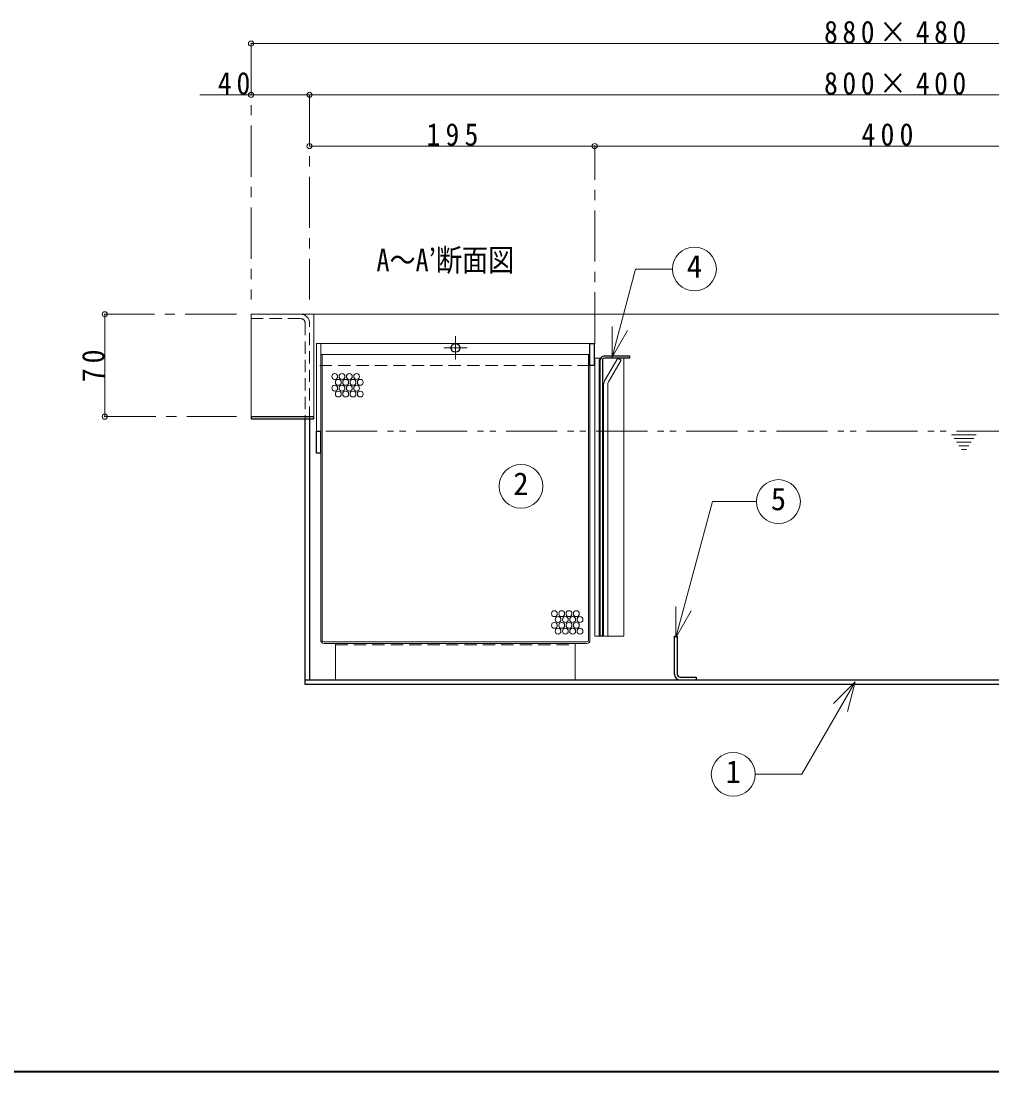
# Model space of a CAD drawing. Units: millimetres at full size, sheet at 1:7. Extents: x -1487 to 1348, y -983 to 984.
# Drawn here: x -777 to -113, y -983 to -265 of the extents above; entities that cross this region are included whole.
import ezdxf
from ezdxf.enums import TextEntityAlignment as Align

# ---------------------------------------------------------------- set-up
doc = ezdxf.new("R2010")
doc.units = ezdxf.units.MM
doc.header["$LTSCALE"] = 7
doc.header["$PDMODE"] = 32
doc.header["$PDSIZE"] = 3.5
for name, pattern in [('CHAIN1', [8, 5, -1, 1, -1]), ('DASHED1', [1.8, 1.2, -0.6]), ('DOUBLE_CHAIN1', [8.8, 5, -1, 0.6, -0.6, 0.6, -1])]:
    doc.linetypes.add(name, pattern=pattern)
doc.layers.add('0-A', color=4, linetype='Continuous', lineweight=9)
doc.styles.add('ＭＳ ゴシック', font='')
doc.styles.get('ＭＳ ゴシック').set_extended_font_data('MS Gothic')

msp = doc.modelspace()

# ---------------------------------------------------------------- linework, layer by layer
at = {"layer": '0-A', "linetype": 'CHAIN1'}
for p, q in [((-619.857, -280.487), (-619.857, -455.487)), ((-579.857, -315.487), (-579.857, -455.487)), ((-384.857, -485.487), (-384.857, -350.487)), ((-629.857, -465.487), (-719.857, -465.487)), ((-480.107, -480.487), (-480.107, -496.487)), ((-488.107, -488.487), (-472.107, -488.487)), ((-719.857, -535.487), (-629.857, -535.487))]:
    msp.add_line(p, q, dxfattribs=at)
at = {"layer": '0-A'}
for p, q in [((-619.857, -280.487), (260.143, -280.487)), ((-654.857, -315.487), (-579.857, -315.487)), ((-579.857, -315.487), (220.143, -315.487)), ((-579.857, -350.487), (-384.857, -350.487)), ((-384.857, -350.487), (15.143, -350.487)), ((-719.857, -465.487), (-719.857, -535.487)), ((226.143, -465.487), (-576.857, -465.487)), ((-388.107, -485.487), (-572.107, -485.487)), ((-571.107, -492.987), (-389.107, -492.987)), ((-381.857, -495.487), (-380.705, -495.487)), ((-364.857, -685.487), (-364.857, -495.487)), ((-381.857, -685.487), (-381.107, -685.487)), ((-378.857, -685.487), (-379.607, -685.487)), ((-375.857, -685.487), (-364.857, -685.487))]:
    msp.add_line(p, q, dxfattribs=at)
at = {"layer": '0-A', "color": 7, "lineweight": 18}
for p, q in [((-372.984, -494.835), (-356.833, -434.561)), ((-331.626, -434.561), (-356.833, -434.561)), ((-619.857, -465.487), (-619.857, -535.487)), ((-372.984, -494.835), (-372.984, -473.835)), ((-372.984, -494.835), (-362.484, -476.649)), ((-575.107, -485.487), (-572.107, -485.487)), ((-575.107, -545.487), (-575.107, -485.487)), ((-572.107, -545.487), (-572.107, -485.487)), ((-572.107, -492.987), (-571.107, -492.987)), ((-571.107, -688.487), (-571.107, -492.987)), ((-389.107, -492.987), (-388.107, -492.987)), ((-389.107, -492.987), (-389.107, -688.487)), ((-384.857, -495.487), (-381.857, -495.487)), ((-384.857, -685.487), (-384.857, -495.487)), ((-381.857, -495.487), (-381.857, -685.487)), ((-378.054, -511.095), (-369.042, -495.487)), ((-369.042, -495.487), (-366.792, -496.786)), ((-388.107, -500.487), (-388.107, -688.487)), ((-366.792, -496.786), (-375.455, -511.791)), ((-378.857, -685.487), (-378.857, -514.095)), ((-375.857, -513.291), (-375.857, -685.487)), ((-572.107, -689.487), (-572.107, -560.487)), ((-329.261, -686.381), (-304.391, -593.566)), ((-274.18, -593.566), (-304.391, -593.566)), ((-329.261, -686.381), (-329.261, -665.381)), ((-329.261, -686.381), (-318.761, -668.194)), ((-570.107, -689.487), (-390.107, -689.487)), ((-384.857, -685.487), (-381.857, -685.487)), ((-378.857, -685.487), (-375.857, -685.487)), ((-390.107, -690.487), (-570.107, -690.487)), ((-562.107, -715.487), (-562.107, -690.487)), ((-398.107, -690.487), (-398.107, -715.487)), ((-206.613, -716.805), (-243.079, -779.966)), ((-206.613, -716.805), (-221.462, -731.654)), ((-206.613, -716.805), (-212.048, -737.089)), ((-243.079, -779.966), (-275.099, -779.966))]:
    msp.add_line(p, q, dxfattribs=at)
at = {"layer": '0-A', "color": 7, "linetype": 'DASHED1', "lineweight": 18}
for p, q in [((-619.857, -468.487), (-585.857, -468.487)), ((-582.857, -471.487), (-582.857, -536.987)), ((-579.857, -536.987), (-579.857, -471.487))]:
    msp.add_line(p, q, dxfattribs=at)
at = {"layer": '0-A', "color": 5, "lineweight": 25}
for p, q in [((-361.107, -495.487), (-378.167, -495.487)), ((-378.107, -493.987), (-361.107, -493.987)), ((-361.107, -493.987), (-361.107, -495.487)), ((-381.107, -685.487), (-381.107, -496.987)), ((-379.607, -496.987), (-379.607, -685.487)), ((-619.857, -535.487), (-619.857, -536.987)), ((-619.857, -535.487), (-576.857, -535.487)), ((-619.857, -536.987), (-576.857, -536.987)), ((-582.857, -718.487), (-582.857, -536.987)), ((-579.857, -536.987), (-579.857, -715.487)), ((-576.857, -536.987), (-576.857, -535.487)), ((-575.107, -545.487), (-572.107, -545.487)), ((-572.107, -560.487), (-572.107, -545.487)), ((-379.607, -685.487), (-381.107, -685.487)), ((-330.357, -711.487), (-330.357, -685.487)), ((-330.357, -685.487), (-328.357, -685.487)), ((-328.357, -685.487), (-328.357, -711.487)), ((-582.857, -715.487), (223.143, -715.487)), ((223.143, -718.487), (-582.857, -718.487))]:
    msp.add_line(p, q, dxfattribs=at)
at = {"layer": '0-A', "linetype": 'DASHED1'}
for p, q in [((-388.107, -500.487), (-575.107, -500.487)), ((-562.107, -691.487), (-398.107, -691.487))]:
    msp.add_line(p, q, dxfattribs=at)
at = {"layer": '0-A', "linetype": 'DOUBLE_CHAIN1'}
for p, q in [((-568.607, -545.487), (101.143, -545.487)), ((-123.944, -548.031), (-140.807, -548.031)), ((-139.121, -550.531), (-125.631, -550.531)), ((-127.317, -553.031), (-137.434, -553.031)), ((-135.748, -555.531), (-129.003, -555.531)), ((-130.689, -558.031), (-134.062, -558.031))]:
    msp.add_line(p, q, dxfattribs=at)
at = {"layer": '0-A', "color": 1, "lineweight": 40}
msp.add_line((1347.643, -983.487), (-1487.357, -983.487), dxfattribs=at)
at = {"layer": '0-A', "color": 7, "lineweight": 18}
msp.add_lwpolyline([(-576.857, -535.487), (-576.857, -465.487), (-619.857, -465.487)], dxfattribs=at)
at = {"layer": '0-A', "color": 5, "lineweight": 25}
msp.add_lwpolyline([(-385.107, -485.487), (-385.107, -500.487), (-388.107, -500.487), (-388.107, -485.487)], close=True, dxfattribs=at)
for points in [[(-572.107, -560.487), (-575.107, -560.487), (-575.107, -545.487)], [(-326.357, -713.487), (-315.357, -713.487), (-315.357, -715.487)]]:
    msp.add_lwpolyline(points, dxfattribs=at)
at = {"layer": '0-A', "color": 7, "lineweight": 18}
for centre in [(-316.626, -434.561), (-435.25, -583.093), (-259.18, -593.566), (-290.099, -779.966)]:
    msp.add_circle(centre, 15, dxfattribs=at)
at = {"layer": '0-A', "color": 5, "lineweight": 25}
msp.add_circle((-480.107, -488.487), 3, dxfattribs=at)
at = {"layer": '0-A'}
for centre in [(-562.63, -508.042), (-560.13, -512.042), (-557.63, -508.042), (-555.13, -512.042), (-552.63, -508.042), (-550.13, -512.042), (-547.63, -508.042), (-545.13, -512.042), (-562.63, -516.042), (-557.63, -516.042), (-552.63, -516.042), (-547.63, -516.042), (-560.13, -520.042), (-555.13, -520.042), (-550.13, -520.042), (-545.13, -520.042), (-412.394, -670.18), (-409.894, -674.18), (-407.394, -670.18), (-404.894, -674.18), (-402.394, -670.18), (-399.894, -674.18), (-397.394, -670.18), (-394.894, -674.18), (-412.394, -678.18), (-409.894, -682.18), (-407.394, -678.18), (-404.894, -682.18), (-402.394, -678.18), (-399.894, -682.18), (-397.394, -678.18), (-394.894, -682.18)]:
    msp.add_circle(centre, 2, dxfattribs=at)
at = {"layer": '0-A', "color": 7, "linetype": 'DASHED1', "lineweight": 18}
for radius in [6, 3]:
    msp.add_arc((-585.857, -471.487), radius, 0, 90, dxfattribs=at)
at = {"layer": '0-A', "color": 5, "lineweight": 25}
for centre, radius, start, end in [((-378.107, -496.987), 3, 92.27697, 180), ((-378.107, -496.987), 1.5, 92.27697, 180), ((-326.357, -711.487), 4, 180, 270), ((-326.357, -711.487), 2, 180, 270)]:
    msp.add_arc(centre, radius, start, end, dxfattribs=at)
at = {"layer": '0-A', "color": 7, "lineweight": 18}
for centre, radius, start, end in [((-378.107, -496.987), 3, 90, 92.27697), ((-372.857, -514.095), 6, 150, 180), ((-372.857, -513.291), 3, 150, 180), ((-570.107, -688.487), 2, 180, 270), ((-570.107, -688.487), 1, 180, 270), ((-390.107, -688.487), 1, 270, 0), ((-390.107, -688.487), 2, 270, 0)]:
    msp.add_arc(centre, radius, start, end, dxfattribs=at)
at = {"layer": '0-A'}
for p in [(-619.857, -280.487), (-619.857, -315.487), (-579.857, -315.487), (-579.857, -350.487), (-384.857, -350.487), (-719.857, -465.487), (-719.857, -535.487)]:
    msp.add_point(p, dxfattribs=at)

# ---------------------------------------------------------------- texts
at = {"layer": '0-A', "color": 7, "style": 'ＭＳ ゴシック', "width": 0.85}
msp.add_text('A～A’断面図', height=15.4, dxfattribs=at).set_placement((-534.061, -440.743), align=Align.BOTTOM_LEFT)
at = {"layer": '0-A', "color": 7, "style": 'ＭＳ ゴシック'}
for s, p in [('4', (-321.876, -445.061)), ('2', (-440.5, -593.593)), ('5', (-264.43, -604.066)), ('1', (-295.349, -790.466))]:
    msp.add_text(s, height=15.4, dxfattribs=at).set_placement(p, align=Align.BOTTOM_LEFT)
at = {"layer": '0-A', "color": 7, "char_height": 15.4, "attachment_point": 7, "style": 'ＭＳ ゴシック'}
for s, insert in [('\\T1.33;\\W0.9;880×480', (-227.982, -280.487)), ('\\T1.36;\\W0.9;40', (-642.607, -315.487)), ('\\T1.33;\\W0.9;800×400', (-227.982, -315.487)), ('\\T1.38;\\W0.9;195', (-499.857, -350.487)), ('\\T1.38;\\W0.9;400', (-202.357, -350.487))]:
    msp.add_mtext(s, dxfattribs=dict(at, insert=insert))
at = {"layer": '0-A', "color": 7, "insert": (-719.857, -511.862), "char_height": 15.4, "attachment_point": 7, "rotation": 90, "style": 'ＭＳ ゴシック'}
msp.add_mtext('\\T1.36;\\W0.9;70', dxfattribs=at)

doc.saveas('drawing.dxf')
